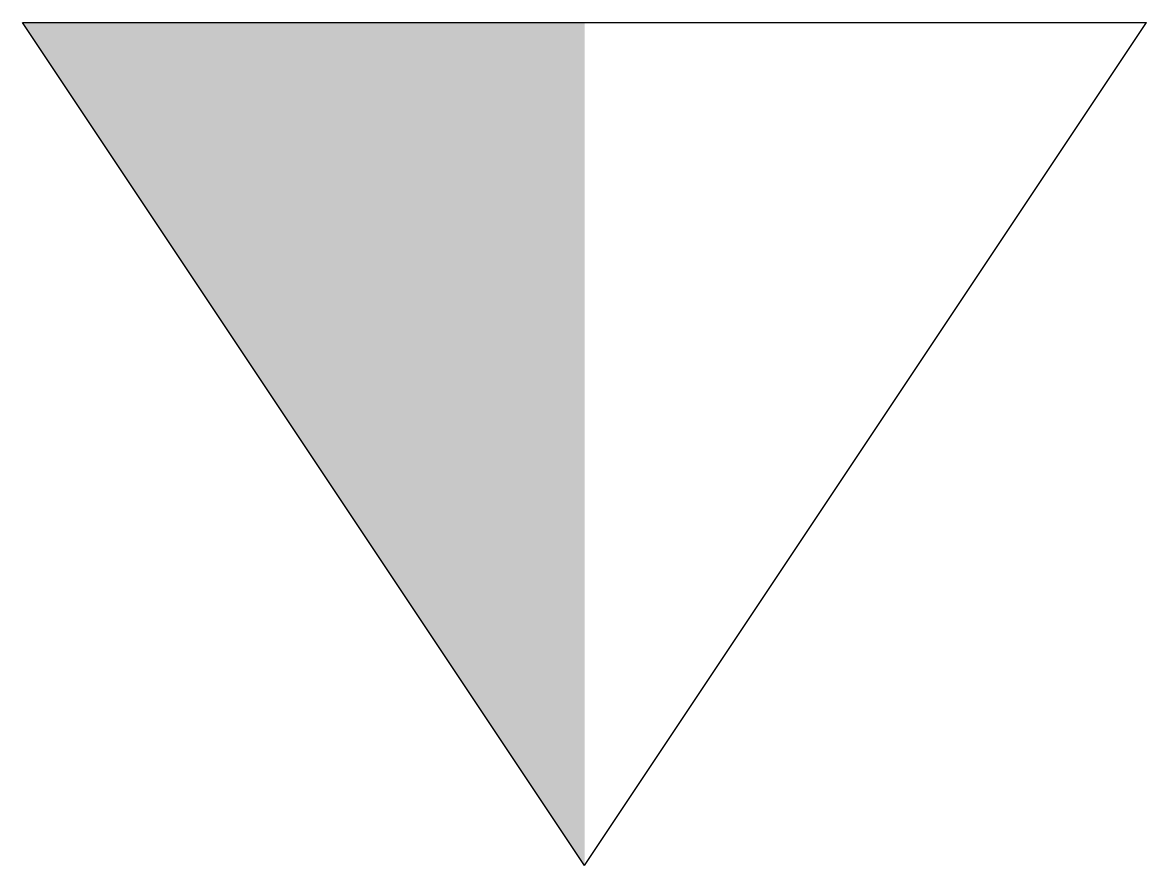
# Model space of a CAD drawing. Extents: x -2 to 2, y 0 to 3.
import ezdxf

# ---------------------------------------------------------------- set-up
doc = ezdxf.new("R2010")
doc.units = 0
doc.header["$MEASUREMENT"] = 0
doc.layers.get('0').update_dxf_attribs({"linetype": 'CONTINUOUS'})

msp = doc.modelspace()

# ---------------------------------------------------------------- linework, layer by layer
for p, q in [((-2, 3), (2, 3)), ((0, 0), (-2, 3)), ((0, 0), (2, 3))]:
    msp.add_line(p, q)
msp.add_solid([(0, 3), (-2, 3), (0, 0)])

doc.saveas('drawing.dxf')
